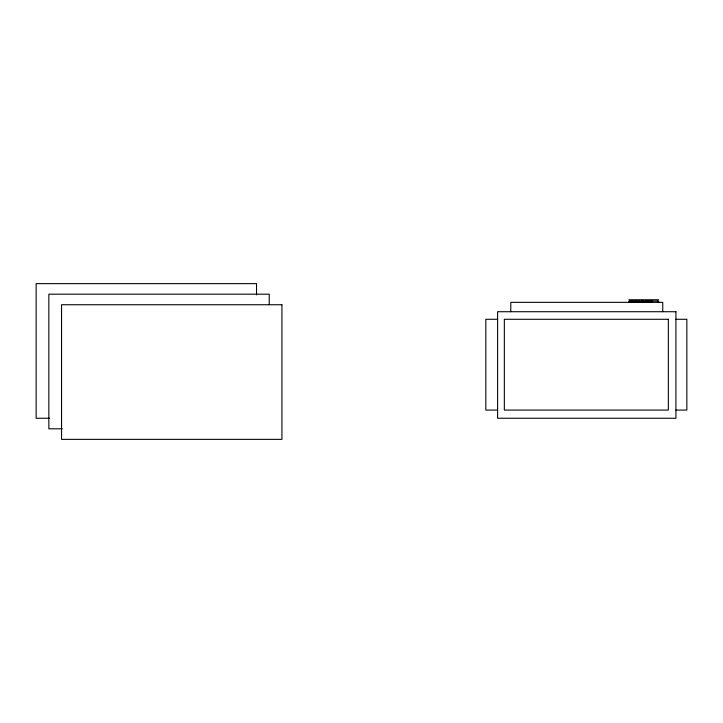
<?xml version="1.0" encoding="UTF-8"?>
<svg xmlns="http://www.w3.org/2000/svg" width="723" height="723" viewBox="0 0 723 723"><rect width="100%" height="100%" fill="white"/><g stroke="black" fill="none" stroke-linecap="round" stroke-linejoin="round"><path stroke-width="1.08" d="M628.902 299.756L658.644 299.756M497.614 319.286L485.829 319.286L485.829 410.077L497.614 410.077M675.924 319.286L686.85 319.286L686.85 410.077L675.924 410.077M49.643 418.256L36.15 418.256L36.15 283.633L256.529 283.633L256.529 294.848M62.341 428.811L48.848 428.811L48.848 294.189L269.227 294.189L269.227 304.284M662.747 311.721L662.747 302.35L510.79 302.35L510.79 311.721M658.644 302.35L658.644 301.066L628.902 301.066L628.902 302.35M657.614 301.066L657.614 302.35M652.489 301.066L652.489 302.35M651.468 301.066L651.468 302.35M650.438 301.066L650.438 302.35M649.417 301.066L649.417 302.35M648.386 301.066L648.386 302.35M647.365 301.066L647.365 302.35M646.335 301.066L646.335 302.35M645.314 301.066L645.314 302.35M643.262 301.066L643.262 302.35M642.232 301.066L642.232 302.35M641.211 301.066L641.211 302.35M639.159 301.066L639.159 302.35M637.108 301.066L637.108 302.35M636.077 301.066L636.077 302.35M635.056 301.066L635.056 302.35M633.005 301.066L633.005 302.35M631.983 301.066L631.983 302.35M630.953 301.066L630.953 302.35M629.932 301.066L629.932 302.35M281.934 304.745L61.554 304.745L61.554 439.367L281.934 439.367L281.934 304.745M675.924 311.721L497.614 311.721L497.614 418.256L675.924 418.256L675.924 311.721M668.35 319.286L504.338 319.286L504.338 410.077L668.35 410.077L668.35 319.286"/></g></svg>
